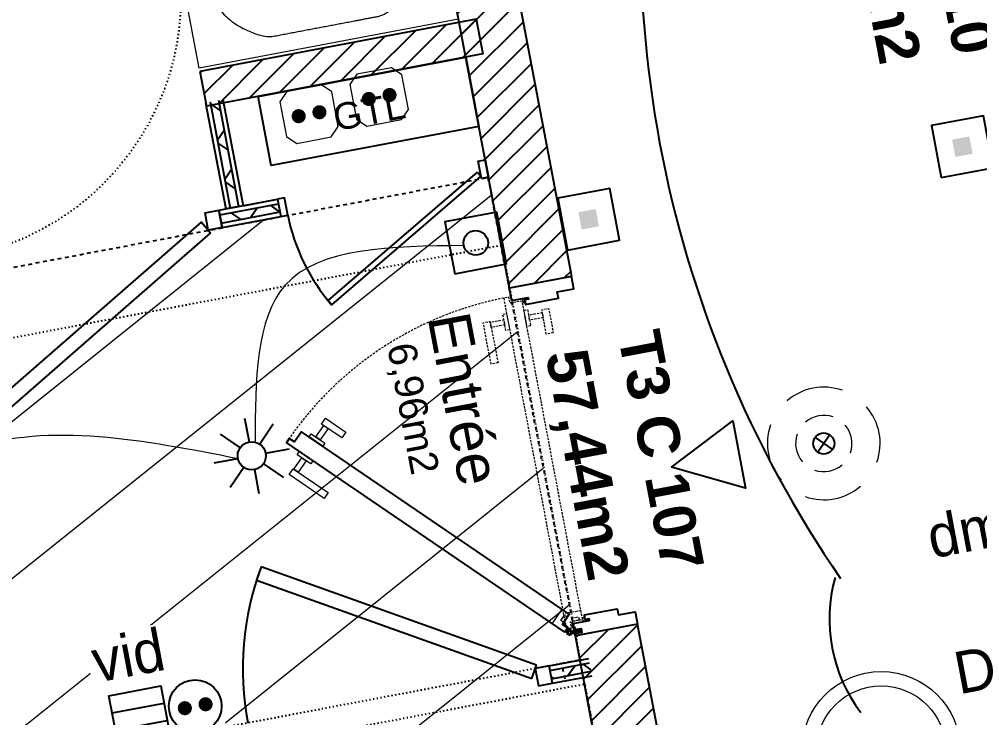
# Model space of a CAD drawing. Header units: centimetres. Extents: x 209280 to 319866, y -365283 to -277503.
# Drawn here: x 220700 to 223428, y -325963 to -323979 of the extents above; entities that cross this region are included whole.
import ezdxf

# ---------------------------------------------------------------- set-up
doc = ezdxf.new("R2010")
doc.units = ezdxf.units.CM
for name, pattern in [('Style de ligne -1', [0.41664, 0.20828, -0.20836]), ('Style de ligne -16', [0.192476, 0.123031, -0.069444]), ('Style de ligne -5', [0.20828, 0.069425, -0.138855])]:
    doc.linetypes.add(name, pattern=pattern)
doc.layers.get('0').update_dxf_attribs({"color": 252})
doc.layers.add('3-BAT C-Niveau 1', color=252, linetype='Continuous')
doc.layers.add('prlm-ELEC-CFA', color=1, linetype='Continuous', lineweight=25)
doc.layers.add('prlm-ELEC-CFO', color=1, linetype='Continuous', lineweight=25)
doc.styles.add('Geneva (bold)', font='arialbd.ttf')
doc.styles.add('Helvetica', font='arial.ttf')
doc.styles.add('prlm-elec-cfa', font='comic.ttf', dxfattribs={"height": 12})
doc.styles.add('prlm-elec-cfo', font='comic.ttf', dxfattribs={"height": 12})
doc.styles.get("Standard").update_dxf_attribs({"font": 'isocp.shx', "height": 100})
pattern_1 = [(45, (89146.82, 134700.79), (-31.2347524, 39.0434405), [])]

# ---------------------------------------------------------------- blocks, each defined once
blk = doc.blocks.new('xi.BSO')
at = {"layer": 'prlm-ELEC-CFO', "lineweight": 5}
blk.add_hatch(color=0, dxfattribs=at).paths.add_polyline_path([(-2.5, -2.5), (2.5, -2.5), (2.5, 2.5), (-2.5, 2.5)])
at = {"layer": 'prlm-ELEC-CFO', "color": 0, "flags": 128}
blk.add_lwpolyline([(-7.5, -7.5), (7.5, -7.5), (7.5, 7.5), (-7.5, 7.5)], close=True, dxfattribs=at)
blk = doc.blocks.new('xi.PCGTL')
at = {"layer": 'prlm-ELEC-CFO', "color": 0, "lineweight": 0}
blk.add_lwpolyline([(-7.5, -5), (-5, -7.5), (5, -7.5), (7.5, -5), (7.5, 5), (5, 7.5), (-5, 7.5), (-7.5, 5)], close=True, dxfattribs=at)
at = {"layer": 'prlm-ELEC-CFO', "color": 0, "linetype": 'ByBlock', "lineweight": 5, "const_width": 2}
for points in [[(-4, 0, 1), (-2, 0, 1)], [(2, 0, 1), (4, 0, 1)]]:
    blk.add_lwpolyline(points, format="xyb", close=True, dxfattribs=at)
blk = doc.blocks.new('xi.PC')
at = {"color": 0, "lineweight": 5}
blk.add_wipeout([(-7.5, -7.5), (7.5, -7.5), (7.5, 7.5), (-7.5, 7.5)], dxfattribs=at).dxf.layer = 'prlm-ELEC-CFO'
at = {"layer": 'prlm-ELEC-CFO', "color": 0, "linetype": 'ByBlock', "lineweight": 5, "const_width": 2}
for points in [[(-4, 0, 1), (-2, 0, 1)], [(2, 0, 1), (4, 0, 1)]]:
    blk.add_lwpolyline(points, format="xyb", close=True, dxfattribs=at)
at = {"layer": 'prlm-ELEC-CFO', "color": 0, "linetype": 'ByBlock', "lineweight": -2}
blk.add_circle((0, 0), 7.5, dxfattribs=at)
blk = doc.blocks.new('xi.VID')
at = {"layer": 'prlm-ELEC-CFA', "color": 0, "linetype": 'ByBlock', "lineweight": -2, "flags": 128}
blk.add_lwpolyline([(-7.5, 7.5), (7.5, 7.5), (7.5, -7.5), (-7.5, -7.5)], close=True, dxfattribs=at)
at = {"layer": 'prlm-ELEC-CFA', "color": 0}
for points in [[(-7.5, 2.5), (7.5, 2.5)], [(-7.5, -2.5), (7.5, -2.5)]]:
    blk.add_lwpolyline(points, dxfattribs=at)
blk = doc.blocks.new('xi.BP')
at = {"layer": 'prlm-ELEC-CFO', "color": 0, "flags": 128}
blk.add_lwpolyline([(-7.5, -7.5), (7.5, -7.5), (7.5, 7.5), (-7.5, 7.5)], close=True, dxfattribs=at)
at = {"layer": 'prlm-ELEC-CFO', "color": 0}
blk.add_circle((0, 0), 3.5, dxfattribs=at)
blk = doc.blocks.new('xi.SPOT')
at = {"color": 0, "lineweight": 5}
blk.add_wipeout([(-4, 0), (-2.83, -2.83), (0, -4), (2.83, -2.83), (4, 0), (2.83, 2.83), (0, 4), (-2.83, 2.83)], dxfattribs=at).dxf.layer = 'prlm-ELEC-CFO'
at = {"layer": 'prlm-ELEC-CFO', "color": 0, "linetype": 'ByBlock', "lineweight": -2, "flags": 128}
for points in [[(0, 10.88), (0, 4)], [(-7.69, 7.69), (-2.83, 2.83)], [(7.69, 7.69), (2.83, 2.83)], [(-10.88, 0), (-4, 0)], [(4, 0), (10.88, 0)], [(-2.83, -2.83), (-7.69, -7.69)], [(0, -4), (0, -10.88)], [(2.83, -2.83), (7.69, -7.69)]]:
    blk.add_lwpolyline(points, dxfattribs=at)
at = {"layer": 'prlm-ELEC-CFO', "color": 0, "linetype": 'ByBlock', "lineweight": -2}
blk.add_circle((0, 0), 4, dxfattribs=at)
blk = doc.blocks.new('xi.dm8')
at = {"layer": 'prlm-ELEC-CFO', "color": 0}
for points in [[(-2.12, 2.12), (2.12, -2.12)], [(2.12, 2.12), (-2.12, -2.12)]]:
    blk.add_lwpolyline(points, dxfattribs=at)
blk.add_circle((0, 0), 3, dxfattribs=at)
at = {"layer": 'prlm-ELEC-CFO', "color": 0, "lineweight": 13}
for radius, start, end in [(16, 60, 120), (16, 150, 210), (8, 60, 120), (16, 330, 30), (8, 150, 210), (8, 330, 30), (8, 240, 300), (16, 240, 300)]:
    blk.add_arc((0, 0), radius, start, end, dxfattribs=at)
blk = doc.blocks.new('xi.lumD')
at = {"layer": 'prlm-ELEC-CFO', "color": 0, "linetype": 'ByBlock', "lineweight": 13}
for radius in [22.49, 18.39]:
    blk.add_circle((0, 0), radius, dxfattribs=at)
blk = doc.blocks.new('Baignoire 175x75')
at = {"linetype": 'Continuous', "lineweight": 18, "flags": 128}
blk.add_lwpolyline([(0, 0), (170, 0), (170, -75), (0, -75)], close=True, dxfattribs=at)
at = {"linetype": 'Continuous', "lineweight": 18}
blk.add_ellipse((12.5, -37), major_axis=(2.5, 0), ratio=1, dxfattribs=at)
blk.add_open_spline([(140.1, -5), (146.77, -5), (158.33, -10.35), (165, -19.6), (165, -37.5), (165, -55.4), (158.33, -64.65), (146.77, -70), (85, -70), (23.23, -70), (11.67, -64.65), (5, -55.4), (5, -37.5), (5, -19.6), (11.67, -10.35), (23.23, -5), (83.33, -5), (140.1, -5)], degree=2, knots=[0, 0, 0, 0.017264, 0.034528, 0.051791, 0.150116, 0.16738, 0.184644, 0.201908, 0.504316, 0.52158, 0.538843, 0.556107, 0.654432, 0.671696, 0.68896, 0.706224, 1, 1, 1], dxfattribs=at)
blk = doc.blocks.new('Groupe-54-1')
at = {"linetype": 'Continuous', "flags": 128}
for points in [[(13304.45, -45898.37), (13245.49, -45909.53), (13241.77, -45889.88), (13300.73, -45878.72)], [(13307.18, -45912.81), (13305.19, -45913.19), (13304.26, -45908.27), (13306.25, -45907.9)], [(13304.05, -45911.36), (13305.07, -45912.54), (13262.64, -45949.07), (13261.63, -45947.88)], [(13248.23, -45923.97), (13250.22, -45923.6), (13249.29, -45918.68), (13247.3, -45919.06)]]:
    blk.add_lwpolyline(points, close=True, dxfattribs=at)
at = {"linetype": 'Continuous'}
blk.add_arc((13305.07, -45912.54), 55.99, 191.3914, 220.7236, dxfattribs=at)
at = {"insert": (13262.5, -45892.31), "char_height": 7.565, "attachment_point": 1, "rotation": 10.7236, "line_spacing_factor": 0.834288, "style": 'Helvetica'}
blk.add_mtext('GTL', dxfattribs=at)
at = {"flags": 1}
blk.add_attdef('GTL', (13241.77, -45949.07), '', height=0.018, dxfattribs=at)

msp = doc.modelspace()

# ---------------------------------------------------------------- hatches: boundary and pattern name
at = {"linetype": 'Continuous'}
h = msp.add_hatch(dxfattribs=at)
h.set_pattern_fill('MURS MACONNERIE-2', color=256, scale=10, style=0, pattern_type=2)
h.set_pattern_definition([(45, (89146.82, 134700.79), (-31.2347524, 39.0434405), [])])
h.paths.add_polyline_path([(222016.83, -324077.049), (221998.261, -323978.789), (221213.405, -324127.109), (221231.974, -324225.369)])
h = msp.add_hatch(dxfattribs=at)
h.set_pattern_fill('02_ISOLANT', color=256, scale=10, angle=-79.276405, style=0, pattern_type=2)
h.set_pattern_definition([(325.723595, (88960.93, 134700.79), (45.054865, 66.106423), []), (55.723595, (88960.93, 134700.79), (66.106423, -45.054865), [])])
h.paths.add_polyline_path([(221265.925, -324208.781), (221242.344, -324213.247), (221299.541, -324515.271), (221323.124, -324510.815)])
h = msp.add_hatch(dxfattribs=at)
h.set_pattern_fill('02_ISOLANT', color=256, scale=10, angle=10.701401, style=0, pattern_type=2)
h.set_pattern_definition([(55.7014, (88960.93, 134700.79), (-66.088966, 45.080468), []), (145.7014, (88960.93, 134700.79), (45.080468, 66.088966), [])])
h.paths.add_polyline_path([(221269.534, -324534.172), (221273.991, -324557.755), (221440.807, -324526.23), (221436.351, -324502.648)])
h = msp.add_hatch(dxfattribs=at)
h.set_pattern_fill('02_ISOLANT', color=256, scale=10, angle=10.723595, style=0, pattern_type=2)
h.set_pattern_definition([(55.723595, (88960.93, 134700.79), (-66.106423, 45.054865), []), (145.723595, (88960.93, 134700.79), (45.054865, 66.106423), [])])
h.paths.add_polyline_path([(222207.552, -325828.715), (222212.017, -325852.296), (222324.69, -325830.958), (222320.224, -325807.377)])
at = {"layer": '3-BAT C-Niveau 1', "linetype": 'Continuous'}
h = msp.add_hatch(dxfattribs=at)
h.set_pattern_fill('MURS MACONNERIE-2', color=256, scale=10, style=0, pattern_type=2)
h.set_pattern_definition(pattern_1)
h.paths.add_polyline_path([(222092.56, -324742.876), (222269.416, -324709.383), (221322.576, -319709.659), (221145.719, -319743.152)])
at = {"layer": '3-BAT C-Niveau 1', "linetype": 'Continuous', "lineweight": 18}
h = msp.add_hatch(dxfattribs=at)
h.set_pattern_fill('BA 13', color=256, scale=10, style=0, pattern_type=2)
h.set_pattern_definition([(218.65981, (88960.93, 134700.8), (-199.24783, 287.75041), [])])
h.paths.add_polyline_path([(222031.435, -324428.275), (222292.443, -325799.412), (222241.191, -325809.114), (222250.48, -325858.234), (222301.941, -325848.498), (222547.369, -327144.463), (221172.138, -327404.902), (220926.841, -326108.912), (221317.097, -326035.023), (221307.788, -325985.864), (220868.735, -326069.027), (221285.582, -328270.918), (220183.469, -328479.535), (220174.493, -328432.177), (220174.464, -328432.23), (219925.543, -327120.602), (219267.611, -327245.2), (219070.008, -326201.717), (219727.998, -326077.121), (219505.36, -324905.982)])
at = {"layer": '3-BAT C-Niveau 1', "linetype": 'Continuous'}
h = msp.add_hatch(dxfattribs=at)
h.set_pattern_fill('MURS MACONNERIE-2', color=256, scale=10, style=0, pattern_type=2)
h.set_pattern_definition(pattern_1)
h.paths.add_polyline_path([(223971.073, -334662.236), (224147.93, -334628.743), (222456.469, -325697.101), (222279.612, -325730.594)])

# ---------------------------------------------------------------- linework, layer by layer
at = {"linetype": 'Continuous', "lineweight": 18}
for p, q in [((221998.261, -323978.789), (221213.405, -324127.109)), ((222016.83, -324077.049), (221231.974, -324225.369)), ((222241.452, -325654.646), (222213.293, -325695.962))]:
    msp.add_line(p, q, dxfattribs=at)
at = {"linetype": 'Continuous'}
for p, q in [((221998.261, -323978.789), (221213.405, -324127.109)), ((221998.261, -323978.789), (222016.83, -324077.049)), ((222016.83, -324077.049), (221231.974, -324225.369)), ((221213.405, -324127.109), (221231.974, -324225.369)), ((221242.344, -324213.247), (221299.541, -324515.271)), ((221242.344, -324213.247), (221299.541, -324515.271)), ((221265.925, -324208.781), (221323.124, -324510.815)), ((221265.925, -324208.781), (221323.124, -324510.815)), ((221278.698, -324206.363), (221335.898, -324508.401)), ((221267.12, -324521.398), (221433.937, -324489.874)), ((221269.534, -324534.172), (221436.351, -324502.648)), ((221269.534, -324534.172), (221436.351, -324502.648)), ((221273.991, -324557.755), (221440.807, -324526.23)), ((221273.991, -324557.755), (221440.807, -324526.23)), ((221387.624, -325534.588), (221374.161, -325572.254)), ((222169.197, -325813.953), (221387.624, -325534.588)), ((221374.161, -325572.254), (222155.733, -325851.619)), ((222280.504, -325718.203), (222271.857, -325719.84)), ((222205.133, -325815.942), (222317.805, -325794.605)), ((222155.733, -325851.619), (222169.197, -325813.953)), ((222205.131, -325815.931), (222165.829, -325823.374)), ((222165.829, -325823.374), (222175.135, -325872.512)), ((222214.436, -325865.069), (222205.131, -325815.931)), ((222207.552, -325828.715), (222320.224, -325807.377)), ((222207.552, -325828.715), (222320.224, -325807.377)), ((222212.017, -325852.296), (222324.69, -325830.958)), ((222212.017, -325852.296), (222324.69, -325830.958)), ((222175.135, -325872.512), (222214.436, -325865.069))]:
    msp.add_line(p, q, dxfattribs=at)
at = {"linetype": 'Continuous', "lineweight": 25}
for p, q in [((221229.571, -324215.666), (221286.767, -324517.685)), ((221278.698, -324206.363), (221335.898, -324508.401)), ((221335.898, -324508.401), (221433.937, -324489.874)), ((221267.12, -324521.398), (221286.767, -324517.685)), ((221276.404, -324570.529), (221267.12, -324521.398)), ((221335.898, -324508.401), (221286.767, -324517.685)), ((221276.404, -324570.529), (221443.221, -324539.004)), ((222205.133, -325815.942), (222317.805, -325794.605)), ((222214.436, -325865.069), (222205.133, -325815.942)), ((222214.436, -325865.069), (222327.109, -325843.731))]:
    msp.add_line(p, q, dxfattribs=at)
at = {"linetype": 'Style de ligne -16', "lineweight": 18, "ltscale": 50.8}
msp.add_line((222295.098, -325658.76), (222245.971, -325668.063), dxfattribs=at)
at = {"linetype": 'Continuous', "flags": 128}
for points in [[(221276.407, -324570.54), (221237.102, -324577.968), (221227.816, -324528.826), (221267.12, -324521.398)], [(221243.678, -324585.508), (220618.163, -325131.063), (220591.871, -325100.917), (221217.387, -324555.362)], [(222092.068, -324742.969), (222098.699, -324777.983), (222145.941, -324769.037), (222146.864, -324773.911), (222135.976, -324775.973), (222138.402, -324788.784), (222231.743, -324771.108), (222228.394, -324753.422), (222275.556, -324744.49), (222268.925, -324709.476)], [(222248.99, -325720.292), (222257.438, -325707.897), (222242.729, -325697.872), (222262.441, -325668.951), (221501.657, -325150.438), (221481.946, -325179.36), (221467.237, -325169.335), (221458.789, -325181.73)], [(222455.977, -325697.194), (222279.121, -325730.687), (222272.49, -325695.672), (222319.732, -325686.726), (222318.809, -325681.851), (222307.921, -325683.913), (222305.494, -325671.102), (222398.835, -325653.425), (222402.185, -325671.111), (222449.346, -325662.179)], [(222278.209, -325725.874), (222274.451, -325706.027), (222278.068, -325705.342), (222281.827, -325725.189)], [(222280.504, -325718.203), (222279.441, -325712.592), (222296.046, -325709.447), (222297.109, -325715.058)], [(222281.566, -325723.814), (222280.504, -325718.203), (222297.109, -325715.058), (222298.171, -325720.669)]]:
    msp.add_lwpolyline(points, close=True, dxfattribs=at)
at = {"linetype": 'Style de ligne -5', "ltscale": 50.8, "flags": 128}
for points in [[(220131.567, -326208.57), (219908.313, -325029.52), (222069.905, -324620.223), (222293.158, -325799.272)], [(221520.052, -326015.908), (222306.081, -325867.051), (222547.974, -327144.348), (221761.945, -327293.205)]]:
    msp.add_lwpolyline(points, close=True, dxfattribs=at)
at = {"linetype": 'Style de ligne -16', "lineweight": 18, "ltscale": 50.8, "flags": 128}
for points in [[(222254.009, -325710.509), (222268.747, -325707.718), (222265.435, -325690.228), (222299.824, -325683.716), (222128.513, -324779.117), (222094.124, -324785.629), (222090.812, -324768.14), (222076.074, -324770.931)], [(222093.062, -324860.637), (222082.38, -324862.66), (222073.635, -324816.481), (222084.317, -324814.458)], [(222152.871, -324849.31), (222142.189, -324851.333), (222133.443, -324805.154), (222144.125, -324803.131)], [(222188.338, -324826.309), (222149.894, -324833.59), (222147.102, -324818.852), (222185.547, -324811.571)], [(222216.849, -324869.254), (222197.177, -324872.98), (222184.152, -324804.202), (222203.824, -324800.477)], [(222060.03, -324954.93), (222040.359, -324958.655), (222018.03, -324840.751), (222037.702, -324837.026)], [(222079.403, -324846.939), (222040.958, -324854.22), (222038.167, -324839.482), (222076.612, -324832.201)], [(222272.16, -325688.955), (222270.411, -325679.719), (222288.686, -325676.258), (222290.436, -325685.494)]]:
    msp.add_lwpolyline(points, close=True, dxfattribs=at)
at = {"linetype": 'Continuous', "lineweight": 18, "flags": 128}
for points in [[(222145.1, -324769.971), (222130.362, -324772.762), (222129.247, -324774.398), (222130.513, -324781.079), (222135.443, -324784.44), (222136.603, -324784.22), (222134.888, -324775.162), (222145.696, -324773.115)], [(221627.857, -325151.712), (221616.581, -325168.256), (221558.738, -325128.833), (221570.014, -325112.289)], [(221577.331, -325141.505), (221555.294, -325173.838), (221542.899, -325165.39), (221564.936, -325133.057)], [(221568.515, -325182.849), (221562.393, -325191.832), (221523.555, -325165.363), (221529.678, -325156.379)], [(221480.458, -325257.007), (221502.494, -325224.674), (221514.889, -325233.122), (221492.853, -325265.454)], [(221489.273, -325215.663), (221495.396, -325206.679), (221534.233, -325233.149), (221528.11, -325242.133)], [(221467.116, -325272.143), (221478.392, -325255.599), (221577.552, -325323.181), (221566.276, -325339.725)], [(222246.584, -325692.216), (222238.817, -325686.922), (222249.292, -325671.553), (222257.059, -325676.847)], [(222318.608, -325686.164), (222303.87, -325688.955), (222302.233, -325687.84), (222300.968, -325681.158), (222304.329, -325676.228), (222305.489, -325676.008), (222307.204, -325685.066), (222318.012, -325683.02)]]:
    msp.add_lwpolyline(points, close=True, dxfattribs=at)
msp.add_lwpolyline([(222248.197, -325694.822), (222251.976, -325699.576), (222259.082, -325704.419), (222257.506, -325706.733), (222250.866, -325702.207), (222247.191, -325695.588), (222248.181, -325694.801)], dxfattribs=at)
at = {"linetype": 'Style de ligne -16', "lineweight": 18, "ltscale": 50.8, "flags": 128}
msp.add_lwpolyline([(222271.459, -325691.938), (222270.769, -325697.971), (222272.369, -325706.421), (222269.618, -325706.942), (222268.123, -325699.047), (222270.205, -325691.768), (222271.462, -325691.911)], dxfattribs=at)
at = {"linetype": 'Continuous', "flags": 128}
for points in [[(222255.079, -325711.359), (222260.603, -325715.123, 0.14316547), (222257.616, -325717.579, 0.14316547), (222256.423, -325721.256), (222250.899, -325717.491)], [(222264.631, -325708.497), (222265.875, -325715.065, 0.14316547), (222262.027, -325714.69, 0.14316547), (222258.583, -325716.446), (222257.339, -325709.878)], [(222277.577, -325722.533), (222269.703, -325724.025, 0.14316547), (222270.078, -325720.177, 0.14316547), (222268.322, -325716.733), (222276.196, -325715.242)]]:
    msp.add_lwpolyline(points, format="xyb", close=True, dxfattribs=at)
at = {"linetype": 'Style de ligne -5', "ltscale": 50.8}
msp.add_circle((220409.374, -323914.64), 750.014, dxfattribs=at)
at = {"linetype": 'Continuous'}
for radius in [6.889, 4.289]:
    msp.add_circle((222263.309, -325721.459), radius, dxfattribs=at)
at = {"linetype": 'Style de ligne -16', "lineweight": 18, "ltscale": 50.8}
msp.add_arc((222263.309, -325721.459), 968.799, 101.143503, 145.256375, dxfattribs=at)
at = {"linetype": 'Continuous'}
msp.add_arc((222165.829, -325823.374), 830.542, 159.640472, 190.723595, dxfattribs=at)
at = {"layer": '3-BAT C-Niveau 1', "linetype": 'Continuous', "lineweight": 25}
for p, q in [((222269.416, -324709.383), (221322.576, -319709.659)), ((222269.416, -324709.383), (221322.576, -319709.659)), ((222092.56, -324742.876), (221145.719, -319743.152)), ((222092.56, -324742.876), (221145.719, -319743.152)), ((222269.416, -324709.383), (222092.56, -324742.876)), ((222456.469, -325697.101), (222279.612, -325730.594)), ((224147.93, -334628.743), (222456.469, -325697.101)), ((224147.93, -334628.743), (222456.469, -325697.101)), ((223424.049, -331773.715), (222279.612, -325730.594)), ((223424.049, -331773.715), (222279.612, -325730.594))]:
    msp.add_line(p, q, dxfattribs=at)
at = {"layer": '3-BAT C-Niveau 1', "linetype": 'Style de ligne -1', "ltscale": 50.8, "flags": 128}
msp.add_lwpolyline([(222031.435, -324428.275), (222292.443, -325799.412), (222241.191, -325809.114), (222250.48, -325858.234), (222301.941, -325848.498), (222547.369, -327144.463), (221172.138, -327404.902), (220926.841, -326108.912), (221317.097, -326035.023), (221307.788, -325985.864), (220868.735, -326069.027), (221285.582, -328270.918), (220183.469, -328479.535), (220174.493, -328432.177), (220174.464, -328432.23), (219925.543, -327120.602), (219267.611, -327245.2), (219070.008, -326201.717), (219727.998, -326077.121), (219505.36, -324905.982)], close=True, dxfattribs=at)
at = {"layer": '3-BAT C-Niveau 1', "linetype": 'Continuous', "flags": 128}
msp.add_lwpolyline([(222553.026, -325251.516), (222726.507, -325119.588), (222762.638, -325311.212)], close=True, dxfattribs=at)
at = {"layer": 'prlm-ELEC-CFO'}
for centre, radius, start, end in [((225689.969, -323738.296), 3225.522, 166.57402, 214.544551), ((223444.624, -325682.589), 443.23, 164.570758, 216.876445)]:
    msp.add_arc(centre, radius, start, end, dxfattribs=at)
at = {"layer": 'prlm-ELEC-CFO', "lineweight": 13}
for points in [[(221962.677, -324621.591), (221455.597, -324734.103), (221370.119, -325180.069)], [(220161.072, -325429.247), (220556.186, -325198.838), (221321.271, -325226.356)]]:
    msp.add_spline(points, degree=3, dxfattribs=at)

# ---------------------------------------------------------------- block references
at = {"xscale": 10, "yscale": 10, "zscale": 10, "rotation": 280.723594743867}
msp.add_blockref('Baignoire 175x75', (221631.595, -322307.811), dxfattribs=at)
at = {"xscale": 10, "yscale": 10, "zscale": 10}
msp.add_blockref('Groupe-54-1', (88960.928, 134700.79), dxfattribs=at)
at = {"layer": 'prlm-ELEC-CFO', "xscale": 10, "yscale": 10, "zscale": 10, "rotation": 10.72360141139323}
for name, p in [('xi.PCGTL', (221722.423, -324199.441)), ('xi.PCGTL', (221523.369, -324248.392)), ('xi.BSO', (223378.711, -324340.681)), ('xi.BSO', (222317.485, -324546.934)), ('xi.BP', (221996.846, -324614.01)), ('xi.dm8', (222985.236, -325183.909))]:
    msp.add_blockref(name, p, dxfattribs=at)

# ---------------------------------------------------------------- texts
at = {"insert": (222023.413, -325045.717), "char_height": 120, "attachment_point": 2, "rotation": 280.723595, "line_spacing_factor": 0.834288, "style": 'Helvetica'}
msp.add_mtext('Entrée\\P{\\H0.6752x;6,96m2}\\P', dxfattribs=at)
at = {"layer": '3-BAT C-Niveau 1', "char_height": 120, "attachment_point": 5, "rotation": 280.723595, "line_spacing_factor": 1.060906, "style": 'Geneva (bold)'}
for s, insert in [('T3 C 110\\P56,71m2', (223233.942, -323759.097)), ('T3 C 107\\P57,44m2', (222405.975, -325226.38))]:
    msp.add_mtext(s, dxfattribs=dict(at, insert=insert))
at = {"layer": 'prlm-ELEC-CFO', "lineweight": 20, "insert": (223423.615, -325363.946), "char_height": 120, "attachment_point": 2, "rotation": 10.723601, "line_spacing_factor": 0.8, "style": 'prlm-elec-cfo', "bg_fill": 3, "box_fill_scale": 0.95, "bg_fill_color": 256, "bg_fill_transparency": 0}
msp.add_mtext('dm8', dxfattribs=at)

# ---------------------------------------------------------------- next in the draw order: block references
at = {"layer": 'prlm-ELEC-CFO', "xscale": 10, "yscale": 10, "zscale": 10, "rotation": 10.72360141139323}
for name, p in [('xi.SPOT', (221360.573, -325218.913)), ('xi.PC', (221200.023, -325930.293))]:
    msp.add_blockref(name, p, dxfattribs=at)

# ---------------------------------------------------------------- next in the draw order: texts
at = {"layer": 'prlm-ELEC-CFO', "lineweight": 20, "insert": (223403.875, -325768.243), "char_height": 120, "attachment_point": 2, "rotation": 10.723601, "line_spacing_factor": 0.8, "style": 'prlm-elec-cfo', "bg_fill": 3, "box_fill_scale": 0.95, "bg_fill_color": 256, "bg_fill_transparency": 0}
msp.add_mtext('D', dxfattribs=at)

# ---------------------------------------------------------------- next in the draw order: block references
at = {"layer": 'prlm-ELEC-CFO', "xscale": 10, "yscale": 10, "zscale": 10, "rotation": 10.72360141139323}
msp.add_blockref('xi.lumD', (223148.178, -326056.528), dxfattribs=at)

# ---------------------------------------------------------------- next in the draw order: texts
at = {"layer": 'prlm-ELEC-CFA', "lineweight": 20, "insert": (221009.528, -325786.591), "char_height": 120, "attachment_point": 5, "rotation": 10.723601, "line_spacing_factor": 0.8, "style": 'prlm-elec-cfa', "bg_fill": 3, "box_fill_scale": 1.1, "bg_fill_color": 256, "bg_fill_transparency": 0}
msp.add_mtext('vid', dxfattribs=at)

# ---------------------------------------------------------------- next in the draw order: block references
at = {"layer": 'prlm-ELEC-CFA', "xscale": 10, "yscale": 10, "zscale": 10, "rotation": 10.72360141139323}
msp.add_blockref('xi.VID', (221042.395, -325960.144), dxfattribs=at)

doc.saveas('drawing.dxf')
